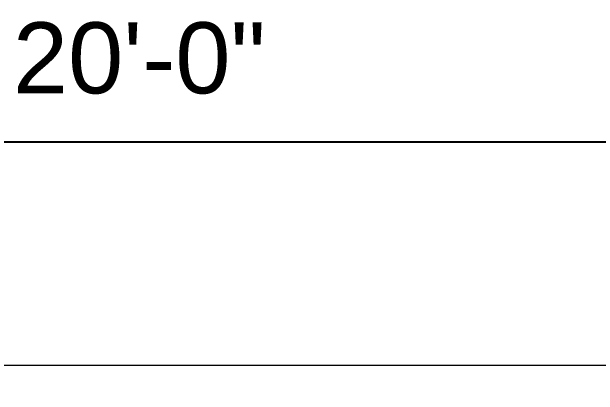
# Model space of a CAD drawing. Header units: inches. Extents: x 1913 to 24953, y -2945 to 1064.
# Drawn here: x 18402.4 to 18501.5, y 54.4 to 119.2 of the extents above; entities that cross this region are included whole.
import ezdxf

# ---------------------------------------------------------------- set-up
doc = ezdxf.new("R2010")
doc.units = ezdxf.units.IN
doc.header["$MEASUREMENT"] = 0
doc.layers.add('A-ANNO-DIMS', color=211, linetype='Continuous', lineweight=9)
doc.layers.add('A-WALL', color=113, linetype='Continuous', lineweight=13)
doc.styles.add('Arial', font='arial.ttf', dxfattribs={"height": 12})
doc.dimstyles.new('Linear_-_3_32__Arial', dxfattribs={"dimscale": 12, "dimtxt": 12.243113, "dimasz": 1.333333, "dimexe": 1, "dimexo": 0.666667, "dimgap": 0.666667, "dimtad": 1, "dimdec": 5, "dimrnd": 0.03125, "dimzin": 1, "dimdsep": 46, "dimlunit": 4, "dimtxsty": 'Arial', "dimblk1": 'OBLIQUE', "dimblk2": 'OBLIQUE', "dimsah": 1, "dimcen": 0.09, "dimdle": 1, "dimazin": 0, "dimtfac": 1, "dimtdec": 4, "dimtix": 1, "dimtmove": 0, "dimatfit": 3, "dimfxl": 1, "dimtvp": 1, "dimtfill": 1, "dimfrac": 2, "dimtolj": 1, "dimtzin": 0, "dimarcsym": 2})

# ---------------------------------------------------------------- blocks, each defined once
blk = doc.blocks.new('_Oblique')
at = {"color": 0, "linetype": 'ByBlock', "lineweight": -2}
blk.add_line((-0.5, -0.5), (0.5, 0.5), dxfattribs=at)
blk = doc.blocks.new('*D469')
at = {"layer": 'A-ANNO-DIMS', "color": 0, "lineweight": -2, "transparency": 16777216}
for p, q in [((18303.966, 93.879), (18303.966, 109.193)), ((18543.966, 62.419), (18543.966, 109.193)), ((18555.966, 97.193), (18291.966, 97.193))]:
    blk.add_line(p, q, dxfattribs=at)
at = {"layer": 'Defpoints', "color": 0, "lineweight": 0, "transparency": 16777216}
for p in [(18303.966, 97.193), (18303.966, 85.879), (18543.966, 54.419)]:
    blk.add_point(p, dxfattribs=at)
at = {"layer": 'A-ANNO-DIMS', "color": 0, "lineweight": -2, "transparency": 16777216, "xscale": 16, "yscale": 16, "zscale": 16, "rotation": 180}
blk.add_blockref('_Oblique', (18303.966, 97.193), dxfattribs=at)
at = {"layer": 'A-ANNO-DIMS', "color": 0, "lineweight": -2, "transparency": 16777216, "xscale": 16, "yscale": 16, "zscale": 16}
blk.add_blockref('_Oblique', (18543.966, 97.193), dxfattribs=at)
at = {"layer": 'A-ANNO-DIMS', "color": 0, "lineweight": 0, "transparency": 16777216, "insert": (18423.966, 111.32), "char_height": 12, "width": 62.38337, "attachment_point": 5, "style": 'Arial'}
blk.add_mtext('\\A1;20\'-0"', dxfattribs=at)

msp = doc.modelspace()

# ---------------------------------------------------------------- linework, layer by layer
at = {"layer": 'A-WALL', "lineweight": 0}
msp.add_line((18574.966293, 59.418663), (18330.966293, 59.418663), dxfattribs=at)

# ---------------------------------------------------------------- dimensions: what is measured, and where the dimension line sits
at = {"layer": 'A-ANNO-DIMS', "color": 1, "lineweight": 0}
dim = msp.add_linear_dim(base=(18303.966293, 97.193053), p1=(18543.966293, 54.418663), p2=(18303.966293, 85.879345), dimstyle='Linear_-_3_32__Arial', override={"dimpost": '<>', "dimfxl": 60, "dimtfill": 0}, dxfattribs=at)
dim.commit()
dim.dimension.update_dxf_attribs({"geometry": '*D469', "text_midpoint": (18423.966293, 111.319929)})

doc.saveas('drawing.dxf')
